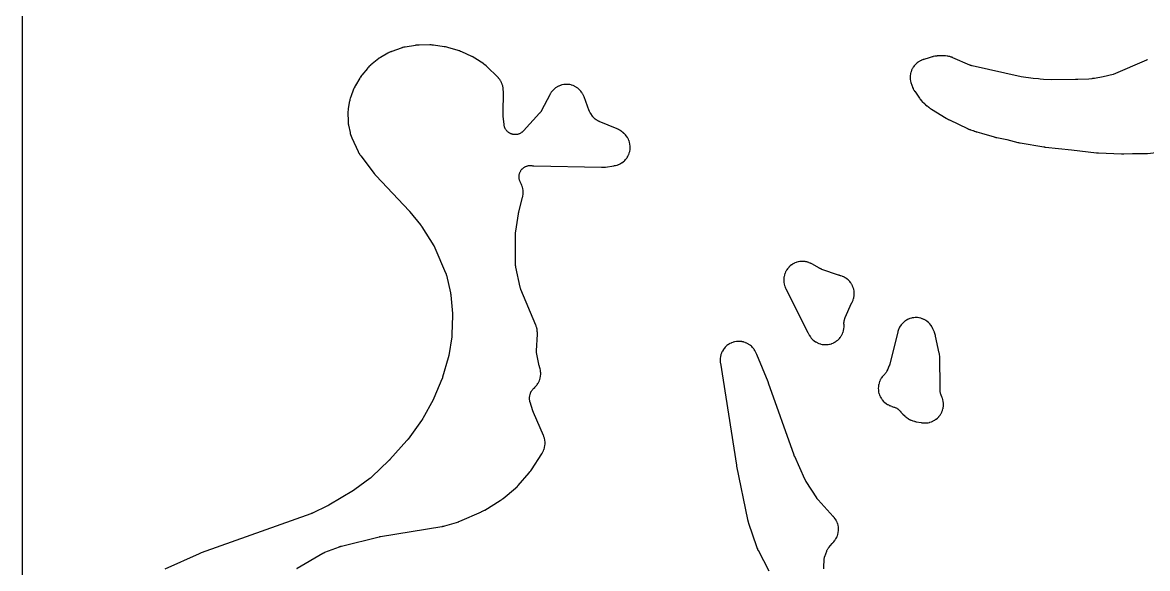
# Model space of a CAD drawing. Header units: millimetres. Extents: x 0 to 300, y 0 to 300.
# Drawn here: x -0.1 to 150.8, y 78.8 to 152 of the extents above; entities that cross this region are included whole.
import ezdxf

# ---------------------------------------------------------------- set-up
doc = ezdxf.new("R2010")
doc.units = ezdxf.units.MM
doc.layers.add('CUT', color=7, linetype='CONTINUOUS')

msp = doc.modelspace()

# ---------------------------------------------------------------- linework, layer by layer
at = {"layer": 'CUT'}
for points in [[(298.5625, -0.0625), (1.4375, -0.0625), (0.5522, -0.0625), (0.4788, -0.0589), (0.4206, -0.0503), (0.3635, -0.036), (0.3082, -0.0162), (0.255, 0.009), (0.2046, 0.0392), (0.1573, 0.0743), (0.1137, 0.1137), (0.0743, 0.1573), (0.0392, 0.2046), (0.009, 0.255), (-0.0162, 0.3082), (-0.036, 0.3635), (-0.0503, 0.4206), (-0.0589, 0.4788), (-0.0625, 0.5522), (-0.0625, 1.4375), (-0.0625, 298.5625)], [(36.7246, 78.8397), (36.7598, 78.8619), (36.7739, 78.8704), (36.7828, 78.8757), (40.2191, 80.8844), (40.2271, 80.889), (40.2397, 80.8962), (40.26, 80.9074), (40.2903, 80.9238), (40.3163, 80.9372), (40.3381, 80.948), (40.3491, 80.9534), (40.354, 80.9557), (40.3791, 80.9673), (40.4361, 80.9925), (40.4701, 81.0067), (40.4837, 81.012), (40.4923, 81.0154), (42.4683, 81.7704), (42.4812, 81.7753), (42.5115, 81.7863), (42.5245, 81.7909), (42.5404, 81.7964), (42.5534, 81.8009), (42.584, 81.8109), (42.5971, 81.8152), (42.6183, 81.8218), (42.6315, 81.8258), (42.6624, 81.835), (42.6756, 81.8388), (42.6918, 81.8434), (42.7051, 81.847), (42.7363, 81.8552), (42.7496, 81.8586), (47.7739, 83.1007), (47.7827, 83.1029), (47.8034, 83.1078), (47.8123, 83.1098), (47.8232, 83.1123), (47.8321, 83.1143), (47.8529, 83.1187), (47.8618, 83.1206), (47.8762, 83.1236), (47.8852, 83.1253), (47.9061, 83.1294), (47.915, 83.1311), (47.926, 83.1331), (47.935, 83.1347), (47.9559, 83.1383), (47.9649, 83.1398), (56.166, 84.4744), (56.1834, 84.4775), (56.2958, 84.4992), (56.3131, 84.5028), (56.4534, 84.5342), (56.4705, 84.5383), (56.5815, 84.5666), (56.5985, 84.5712), (58.1368, 85.0116), (58.1564, 85.0175), (58.2828, 85.0584), (58.3021, 85.065), (58.4589, 85.1217), (58.478, 85.129), (58.6013, 85.1784), (58.6202, 85.1864), (61.5054, 86.4581), (61.5234, 86.4664), (61.6393, 86.5221), (61.657, 86.531), (61.8, 86.6056), (61.8174, 86.6151), (61.9294, 86.6783), (61.9465, 86.6883), (64.0309, 87.958), (64.0398, 87.9635), (64.1016, 88.0026), (64.1107, 88.0086), (64.1507, 88.0349), (64.1698, 88.048), (64.2868, 88.1318), (64.3046, 88.1451), (64.3351, 88.1686), (64.3433, 88.1751), (64.3997, 88.2203), (64.4088, 88.2277), (66.0802, 89.6219), (66.0896, 89.6299), (66.1499, 89.6823), (66.1591, 89.6904), (66.1947, 89.7227), (66.2125, 89.7396), (66.3264, 89.8516), (66.3435, 89.8692), (66.3764, 89.9042), (66.3847, 89.9133), (66.4381, 89.9727), (66.4462, 89.9819), (67.8973, 91.6646), (67.9105, 91.6803), (67.9942, 91.7844), (68.0068, 91.8007), (68.1073, 91.9348), (68.1193, 91.9514), (68.1957, 92.061), (68.2072, 92.0781), (69.6021, 94.2324), (69.6099, 94.2449), (69.6599, 94.3265), (69.6675, 94.3391), (69.6963, 94.3889), (69.7105, 94.4147), (69.797, 94.5824), (69.8214, 94.636), (69.8902, 94.809), (69.9092, 94.8648), (69.9607, 95.0437), (69.9741, 95.101), (70.0078, 95.2841), (70.0156, 95.3425), (70.0312, 95.528), (70.0332, 95.5868), (70.0305, 95.773), (70.0268, 95.8317), (70.0058, 96.0167), (69.9963, 96.0748), (69.9574, 96.2569), (69.9422, 96.3138), (69.8848, 96.4936), (69.8752, 96.5214), (69.855, 96.5753), (69.8497, 96.589), (69.814, 96.6778), (69.8083, 96.6914), (68.4784, 99.7744), (68.4741, 99.7846), (68.4641, 99.8085), (68.4599, 99.8188), (68.4548, 99.8314), (68.4507, 99.8417), (68.4414, 99.8659), (68.4374, 99.8763), (68.4311, 99.8931), (68.4273, 99.9036), (68.4185, 99.928), (68.4148, 99.9384), (68.4104, 99.9513), (68.4068, 99.9618), (68.3986, 99.9864), (68.3952, 99.997), (68.0251, 101.1585), (68.0118, 101.2045), (67.9897, 101.2892), (67.9705, 101.3829), (67.961, 101.4459), (67.9519, 101.541), (67.9492, 101.6046), (67.9502, 101.7003), (67.9542, 101.7638), (67.9654, 101.8588), (67.9802, 101.9451), (67.9895, 101.992), (68.0318, 102.1782), (68.0424, 102.2201), (68.0636, 102.2965), (68.0908, 102.3786), (68.1115, 102.4324), (68.1464, 102.5115), (68.1722, 102.5631), (68.2145, 102.6385), (68.2451, 102.6873), (68.2946, 102.7583), (68.3297, 102.804), (68.3857, 102.8699), (68.4399, 102.9278), (68.4702, 102.9587), (68.6476, 103.1309), (68.6585, 103.1417), (68.7282, 103.2129), (68.7388, 103.224), (68.7795, 103.2678), (68.7998, 103.2908), (68.9261, 103.4413), (68.9631, 103.4902), (69.0718, 103.6506), (69.1036, 103.703), (69.1954, 103.8737), (69.2217, 103.9291), (69.2956, 104.1082), (69.3161, 104.1659), (69.3713, 104.3517), (69.3858, 104.4112), (69.4218, 104.6016), (69.4301, 104.6624), (69.4466, 104.8554), (69.4486, 104.9167), (69.4453, 105.1104), (69.4411, 105.1716), (69.4179, 105.364), (69.4075, 105.4244), (69.3643, 105.616), (69.3568, 105.6458), (69.3398, 105.7066), (69.337, 105.7163), (69.3166, 105.7848), (69.3138, 105.7939), (69.3075, 105.8138), (69.3052, 105.8212), (69.2979, 105.845), (69.2949, 105.8551), (69.2943, 105.8572), (69.2853, 105.8902), (69.2657, 105.9677), (69.2579, 106.0011), (68.9231, 107.5782), (68.9211, 107.5878), (68.9181, 107.6029), (68.9113, 107.641), (68.9036, 107.6898), (68.8957, 107.7569), (68.8904, 107.8234), (68.8875, 107.891), (68.8872, 107.9406), (68.8878, 107.9792), (68.8884, 107.9945), (68.8888, 108.0042), (68.9991, 110.2746), (68.9996, 110.2879), (69.0019, 110.3746), (69.0021, 110.3879), (69.0023, 110.4401), (69.0018, 110.4668), (68.9949, 110.6377), (68.9903, 110.6909), (68.9686, 110.8582), (68.9593, 110.9108), (68.9228, 111.0755), (68.9089, 111.127), (68.8571, 111.2901), (68.8485, 111.3154), (68.8305, 111.3643), (68.8258, 111.3768), (68.7941, 111.4575), (68.7891, 111.4699), (66.793, 116.2399), (66.789, 116.2495), (66.7828, 116.2648), (66.7681, 116.3037), (66.7447, 116.37), (66.7349, 116.3996), (66.7342, 116.4017), (66.7254, 116.4317), (66.7067, 116.4994), (66.6966, 116.5398), (66.6929, 116.5559), (66.6907, 116.5661), (66.1201, 119.2273), (66.1177, 119.2389), (66.114, 119.2573), (66.1059, 119.3041), (66.0943, 119.3834), (66.0898, 119.4187), (66.0896, 119.4212), (66.0865, 119.4567), (66.0812, 119.5366), (66.0793, 119.5841), (66.0791, 119.6028), (66.079, 119.6147), (66.0786, 123.768), (66.0786, 123.7751), (66.0787, 123.7916), (66.0788, 123.7986), (66.0788, 123.8008), (66.0797, 123.8285), (66.0827, 123.893), (66.0841, 123.9153), (66.0873, 123.9492), (66.0966, 124.0291), (66.1013, 124.0635), (66.4656, 126.4075), (66.4673, 126.418), (66.4714, 126.4423), (66.4732, 126.4527), (66.4754, 126.4651), (66.4773, 126.4754), (66.4819, 126.4994), (66.4839, 126.5096), (66.4873, 126.5262), (66.4895, 126.5365), (66.4946, 126.5604), (66.4969, 126.5706), (66.4998, 126.5831), (66.5021, 126.5933), (66.5079, 126.6171), (66.5104, 126.6273), (67.0099, 128.604), (67.0134, 128.6184), (67.0347, 128.7126), (67.0378, 128.7271), (67.0492, 128.784), (67.0543, 128.8132), (67.0825, 129.0015), (67.0884, 129.0606), (67.0977, 129.2481), (67.0977, 129.3075), (67.0884, 129.4951), (67.0825, 129.5542), (67.0547, 129.7399), (67.043, 129.7981), (66.997, 129.9801), (66.9796, 130.0369), (66.9149, 130.216), (66.9041, 130.2437), (66.8817, 130.2972), (66.8758, 130.3108), (66.8364, 130.3989), (66.8302, 130.4124), (66.694, 130.6974), (66.6761, 130.7373), (66.6452, 130.811), (66.6153, 130.8931), (66.5982, 130.9486), (66.5764, 131.0332), (66.5647, 131.0902), (66.5513, 131.1764), (66.5451, 131.2342), (66.5401, 131.3214), (66.5396, 131.3795), (66.5431, 131.4668), (66.5482, 131.5247), (66.5601, 131.6112), (66.5708, 131.6683), (66.591, 131.7533), (66.6072, 131.8091), (66.6356, 131.8917), (66.6571, 131.9457), (66.6934, 132.0251), (66.72, 132.0768), (66.7638, 132.1523), (66.7954, 132.2012), (66.8462, 132.2721), (66.8824, 132.3177), (66.9399, 132.3834), (66.9803, 132.4252), (67.0439, 132.485), (67.0881, 132.5227), (67.1572, 132.5761), (67.2049, 132.6093), (67.2789, 132.6557), (67.3296, 132.6842), (67.4077, 132.7232), (67.4609, 132.7466), (67.5424, 132.7779), (67.5976, 132.7961), (67.6818, 132.8193), (67.7385, 132.832), (67.8246, 132.847), (67.8823, 132.8541), (67.9693, 132.8607), (68.0274, 132.8622), (68.1147, 132.8603), (68.1945, 132.8546), (68.238, 132.8505), (68.3279, 132.8397), (68.3571, 132.837), (68.4141, 132.833), (68.4288, 132.8321), (68.5238, 132.8277), (68.5385, 132.8272), (68.5423, 132.8272), (77.6026, 132.6324), (77.6152, 132.6322), (77.6975, 132.6322), (77.7101, 132.6323), (77.7596, 132.6333), (77.7849, 132.6344), (77.949, 132.6447), (77.9742, 132.6469), (78.0234, 132.652), (78.036, 132.6535), (78.1176, 132.6638), (78.1301, 132.6656), (79.2596, 132.8331), (79.2739, 132.8354), (79.3664, 132.8514), (79.3807, 132.8541), (79.436, 132.865), (79.4643, 132.8713), (79.6441, 132.916), (79.6994, 132.9326), (79.8717, 132.9936), (79.9252, 133.0155), (80.0908, 133.0927), (80.142, 133.1196), (80.2994, 133.2124), (80.3477, 133.2442), (80.4955, 133.3517), (80.5405, 133.3879), (80.6772, 133.5092), (80.7186, 133.5496), (80.843, 133.6834), (80.8803, 133.7276), (80.9912, 133.8728), (81.0241, 133.9204), (81.1206, 134.0756), (81.1487, 134.1261), (81.2298, 134.2898), (81.2529, 134.3428), (81.3179, 134.5136), (81.3358, 134.5686), (81.384, 134.7448), (81.3966, 134.8013), (81.4276, 134.9813), (81.4347, 135.0387), (81.4483, 135.221), (81.4498, 135.2787), (81.4457, 135.4614), (81.4417, 135.5191), (81.4201, 135.7006), (81.4105, 135.7576), (81.3715, 135.9361), (81.3565, 135.9919), (81.3006, 136.1659), (81.2802, 136.22), (81.2078, 136.3878), (81.1824, 136.4397), (81.0941, 136.5997), (81.0638, 136.6489), (80.9606, 136.7997), (80.9257, 136.8458), (80.8084, 136.986), (80.7692, 137.0285), (80.6372, 137.1585), (80.6161, 137.1782), (80.574, 137.2159), (80.5632, 137.2254), (80.4916, 137.2863), (80.4805, 137.2955), (80.4259, 137.3398), (80.4147, 137.3487), (80.3413, 137.4053), (80.3299, 137.4139), (80.285, 137.4469), (80.2617, 137.4633), (80.1093, 137.5644), (80.0604, 137.5937), (79.8991, 137.6799), (79.8737, 137.6928), (79.8234, 137.7167), (79.8104, 137.7227), (79.7257, 137.7605), (79.7126, 137.7661), (77.2809, 138.7829), (77.2687, 138.7881), (77.2485, 138.7969), (77.2005, 138.8196), (77.1203, 138.8603), (77.0852, 138.8791), (77.0816, 138.8811), (77.0474, 138.9015), (76.9711, 138.9491), (76.9269, 138.9786), (76.9089, 138.9914), (76.8981, 138.9991), (76.7912, 139.0774), (76.7813, 139.0848), (76.7648, 139.0972), (76.726, 139.1282), (76.6764, 139.1701), (76.6128, 139.2293), (76.552, 139.2916), (76.4944, 139.3567), (76.4537, 139.4073), (76.4237, 139.4469), (76.4117, 139.4636), (76.4045, 139.4738), (76.1635, 139.8204), (76.1582, 139.8282), (76.1494, 139.8411), (76.1289, 139.8727), (76.1029, 139.9146), (76.0703, 139.9717), (76.0397, 140.0303), (76.0113, 140.0897), (75.9917, 140.1349), (75.9775, 140.1697), (75.9719, 140.1843), (75.9685, 140.1931), (75.2724, 142.0613), (75.2669, 142.0754), (75.2305, 142.166), (75.2248, 142.1799), (75.2015, 142.2338), (75.1889, 142.2611), (75.1039, 142.434), (75.0748, 142.4866), (74.9743, 142.6478), (74.94, 142.6972), (74.8239, 142.8476), (74.7848, 142.8933), (74.6542, 143.0313), (74.6108, 143.0729), (74.4671, 143.1972), (74.4197, 143.2342), (74.2642, 143.3435), (74.2134, 143.3755), (74.0478, 143.4687), (73.994, 143.4955), (73.8199, 143.5717), (73.7637, 143.593), (73.5828, 143.6513), (73.5248, 143.6669), (73.339, 143.7068), (73.2797, 143.7165), (73.0908, 143.7377), (73.0308, 143.7414), (72.8408, 143.7435), (72.7808, 143.7412), (72.5915, 143.7243), (72.532, 143.716), (72.3453, 143.6803), (72.2869, 143.6661), (72.1048, 143.6119), (72.0481, 143.5918), (71.8723, 143.5197), (71.8179, 143.4941), (71.6503, 143.4047), (71.5987, 143.3738), (71.4408, 143.2681), (71.3926, 143.2322), (71.2461, 143.1112), (71.2017, 143.0707), (71.068, 142.9357), (71.0279, 142.8909), (70.9084, 142.7431), (70.873, 142.6946), (70.7674, 142.5334), (70.7516, 142.5079), (70.7219, 142.4572), (70.7145, 142.4442), (70.6672, 142.3586), (70.6601, 142.3454), (69.5579, 140.2268), (69.5533, 140.2181), (69.5456, 140.2036), (69.5262, 140.1692), (69.4999, 140.1248), (69.4625, 140.0668), (69.4227, 140.01), (69.381, 139.9551), (69.3482, 139.9151), (69.3224, 139.8852), (69.3115, 139.873), (69.3049, 139.8657), (67.1402, 137.508), (67.109, 137.4757), (67.0503, 137.4179), (66.9833, 137.3581), (66.9367, 137.3206), (66.864, 137.2678), (66.8139, 137.2351), (66.7363, 137.1898), (66.6832, 137.1622), (66.6015, 137.1249), (66.5459, 137.1028), (66.4608, 137.0738), (66.4033, 137.0574), (66.3158, 137.037), (66.2569, 137.0264), (66.1678, 137.0148), (66.1082, 137.0101), (66.0183, 137.0075), (65.9585, 137.0088), (65.8689, 137.0152), (65.8095, 137.0224), (65.721, 137.0377), (65.6626, 137.0508), (65.576, 137.0748), (65.5193, 137.0937), (65.4355, 137.1263), (65.3809, 137.1507), (65.3008, 137.1914), (65.2489, 137.2212), (65.1733, 137.2697), (65.1246, 137.3045), (65.0542, 137.3603), (65.0093, 137.3998), (64.9448, 137.4624), (64.904, 137.5061), (64.8461, 137.5748), (64.8098, 137.6224), (64.759, 137.6966), (64.7277, 137.7476), (64.6846, 137.8264), (64.6585, 137.8802), (64.6235, 137.963), (64.6029, 138.0191), (64.5763, 138.105), (64.5614, 138.1629), (64.5435, 138.251), (64.5311, 138.3323), (64.5255, 138.3769), (64.4155, 139.461), (64.4143, 139.4735), (64.4118, 139.5027), (64.4108, 139.5153), (64.4096, 139.5306), (64.4088, 139.5431), (64.4071, 139.5725), (64.4064, 139.585), (64.4055, 139.6053), (64.405, 139.6179), (64.4041, 139.6472), (64.4038, 139.6598), (64.4035, 139.6751), (64.4034, 139.6877), (64.4033, 139.7171), (64.4033, 139.7297), (64.4367, 142.8283), (64.4366, 142.8434), (64.4352, 142.9412), (64.4348, 142.9563), (64.4325, 143.015), (64.4306, 143.0451), (64.4133, 143.2373), (64.4049, 143.2969), (64.3689, 143.4838), (64.3546, 143.5423), (64.3001, 143.7246), (64.28, 143.7814), (64.2075, 143.9574), (64.1818, 144.0118), (64.092, 144.1796), (64.061, 144.2312), (63.9549, 144.3892), (63.9188, 144.4374), (63.7957, 144.586), (63.7759, 144.6087), (63.7362, 144.6521), (63.7259, 144.663), (63.6579, 144.7335), (63.6473, 144.7442), (62.2761, 146.0965), (62.2655, 146.1066), (62.1963, 146.1717), (62.1855, 146.1816), (62.1429, 146.2196), (62.1207, 146.2386), (61.9731, 146.3582), (61.9499, 146.376), (61.9038, 146.4098), (61.8919, 146.4183), (61.8139, 146.4725), (61.8018, 146.4807), (60.6245, 147.258), (60.6152, 147.264), (60.5497, 147.3055), (60.5399, 147.3116), (60.4964, 147.338), (60.4753, 147.3502), (60.3416, 147.4241), (60.3208, 147.4351), (60.2843, 147.4534), (60.2743, 147.4583), (60.2052, 147.4915), (60.1939, 147.4967), (58.8752, 148.0958), (58.8554, 148.1044), (58.7257, 148.1577), (58.7056, 148.1656), (58.5405, 148.2266), (58.5201, 148.2338), (58.3869, 148.2777), (58.3663, 148.2841), (57.0064, 148.6786), (56.9866, 148.684), (56.8575, 148.7167), (56.8375, 148.7214), (56.6743, 148.7569), (56.6542, 148.7609), (56.5232, 148.7847), (56.5029, 148.788), (55.0643, 148.9992), (55.0533, 149.0007), (54.9761, 149.0106), (54.9646, 149.0119), (54.9139, 149.0174), (54.8894, 149.0196), (54.7366, 149.0298), (54.7129, 149.0309), (54.6719, 149.032), (54.6608, 149.0322), (54.5839, 149.0329), (54.5714, 149.0329), (53.1345, 149.0158), (53.1237, 149.0156), (53.0491, 149.0134), (53.038, 149.013), (52.989, 149.0106), (52.9655, 149.009), (52.8189, 148.9961), (52.7964, 148.9937), (52.7573, 148.9888), (52.7467, 148.9873), (52.6736, 148.9768), (52.6617, 148.975), (51.2696, 148.7456), (51.2566, 148.7433), (51.1727, 148.7275), (51.1598, 148.725), (51.1095, 148.7144), (51.0839, 148.7085), (50.9185, 148.666), (50.8932, 148.6589), (50.844, 148.644), (50.8315, 148.6401), (50.7503, 148.6134), (50.7378, 148.6092), (49.465, 148.1609), (49.4521, 148.1562), (49.3685, 148.1246), (49.3557, 148.1195), (49.3059, 148.0994), (49.2806, 148.0885), (49.1183, 148.014), (49.0936, 148.002), (49.0458, 147.9773), (49.0337, 147.9709), (48.9552, 147.9281), (48.9432, 147.9214), (47.9422, 147.3456), (47.9311, 147.3391), (47.8594, 147.2957), (47.8484, 147.289), (47.8059, 147.262), (47.7844, 147.2477), (47.6469, 147.152), (47.626, 147.1368), (47.5859, 147.1063), (47.5758, 147.0984), (47.5102, 147.0462), (47.5002, 147.038), (46.6077, 146.2956), (46.5972, 146.2867), (46.5299, 146.228), (46.5196, 146.2188), (46.48, 146.1826), (46.4601, 146.1636), (46.3338, 146.0373), (46.3148, 146.0174), (46.2786, 145.9777), (46.2695, 145.9675), (46.2108, 145.9001), (46.2019, 145.8896), (45.4568, 144.9934), (45.4491, 144.984), (45.4, 144.9224), (45.3925, 144.9128), (45.3637, 144.8752), (45.3494, 144.8556), (45.2588, 144.7268), (45.2452, 144.7066), (45.2196, 144.6668), (45.2131, 144.6565), (45.1718, 144.5895), (45.1655, 144.5791), (44.5868, 143.5957), (44.5804, 143.5845), (44.5393, 143.5112), (44.5332, 143.4999), (44.5094, 143.4553), (44.4978, 143.4322), (44.4254, 143.2807), (44.4148, 143.2572), (44.395, 143.2107), (44.3901, 143.1988), (44.3588, 143.1209), (44.3541, 143.1088), (43.9726, 142.0941), (43.968, 142.0812), (43.9385, 141.997), (43.9341, 141.984), (43.9175, 141.933), (43.9096, 141.9067), (43.8624, 141.7347), (43.8557, 141.708), (43.8439, 141.6557), (43.841, 141.6423), (43.8233, 141.5548), (43.8208, 141.5413), (43.6341, 140.4953), (43.6318, 140.481), (43.6174, 140.3878), (43.6154, 140.3734), (43.6082, 140.3172), (43.6052, 140.2883), (43.5901, 140.1004), (43.5885, 140.0715), (43.5867, 140.0148), (43.5865, 140.0003), (43.5858, 139.906), (43.5858, 139.8915), (43.6037, 138.8375), (43.6041, 138.8235), (43.6077, 138.7326), (43.6084, 138.7186), (43.6119, 138.664), (43.6144, 138.6361), (43.6344, 138.4553), (43.6381, 138.4275), (43.6467, 138.3735), (43.649, 138.3597), (43.6653, 138.2702), (43.668, 138.2564), (43.8705, 137.2759), (43.8743, 137.2588), (43.9005, 137.1483), (43.9047, 137.1314), (43.9224, 137.0655), (43.9324, 137.0321), (44.0038, 136.8166), (44.0158, 136.7838), (44.041, 136.7205), (44.0477, 136.7043), (44.0927, 136.6), (44.0999, 136.5841), (44.9656, 134.7291), (44.9725, 134.7148), (45.0187, 134.6224), (45.026, 134.6082), (45.0552, 134.5535), (45.0709, 134.5258), (45.1775, 134.349), (45.1946, 134.3222), (45.2295, 134.2708), (45.2386, 134.2578), (45.2988, 134.1738), (45.3082, 134.161), (47.1085, 131.7863), (47.1183, 131.7737), (47.1831, 131.6928), (47.1933, 131.6804), (47.2773, 131.5811), (47.2878, 131.569), (47.3568, 131.4916), (47.3676, 131.4799), (51.7855, 126.7851), (51.7898, 126.7805), (51.7999, 126.7696), (51.8042, 126.765), (51.8142, 126.754), (51.8195, 126.7481), (51.8318, 126.7345), (51.837, 126.7286), (51.8454, 126.7191), (51.8505, 126.7133), (51.8624, 126.6996), (51.8674, 126.6938), (51.8702, 126.6905), (51.8762, 126.6834), (51.89, 126.6669), (51.8959, 126.6597), (53.336, 124.8994), (53.3451, 124.8881), (53.366, 124.8618), (53.3748, 124.8504), (53.3854, 124.8366), (53.394, 124.8252), (53.4139, 124.7984), (53.4223, 124.7868), (53.4358, 124.768), (53.444, 124.7563), (53.4631, 124.7288), (53.4712, 124.7169), (53.4809, 124.7024), (53.4888, 124.6904), (53.5069, 124.6623), (53.5146, 124.6502), (55.1071, 122.0993), (55.1108, 122.0934), (55.1192, 122.0797), (55.1228, 122.0737), (55.1239, 122.0719), (55.1376, 122.0484), (55.1687, 121.9932), (55.1791, 121.9739), (55.1941, 121.9441), (55.2281, 121.8728), (55.2421, 121.8418), (56.6971, 118.4633), (56.7011, 118.4539), (56.7073, 118.4389), (56.7221, 118.401), (56.7457, 118.3365), (56.7556, 118.3077), (56.7563, 118.3056), (56.7653, 118.2764), (56.7845, 118.2104), (56.7949, 118.171), (56.7987, 118.1554), (56.801, 118.1455), (57.3403, 115.7952), (57.3435, 115.7807), (57.3506, 115.747), (57.3536, 115.7326), (57.357, 115.7149), (57.3597, 115.7004), (57.3658, 115.6665), (57.3682, 115.6519), (57.372, 115.6284), (57.3743, 115.6138), (57.3792, 115.5797), (57.3812, 115.5651), (57.3835, 115.5473), (57.3852, 115.5326), (57.389, 115.4984), (57.3905, 115.4837), (57.6211, 113.0457), (57.6223, 113.0316), (57.6249, 112.9985), (57.6259, 112.9843), (57.627, 112.967), (57.6278, 112.9528), (57.6294, 112.9196), (57.6299, 112.9054), (57.6306, 112.8825), (57.6309, 112.8683), (57.6315, 112.8351), (57.6316, 112.8209), (57.6316, 112.8036), (57.6314, 112.7893), (57.6309, 112.7562), (57.6305, 112.7419), (57.5494, 110.2153), (57.5488, 110.2007), (57.5471, 110.1667), (57.5463, 110.1521), (57.5451, 110.1344), (57.5441, 110.1198), (57.5413, 110.0859), (57.54, 110.0713), (57.5378, 110.0479), (57.5362, 110.0334), (57.5324, 109.9996), (57.5306, 109.9851), (57.5283, 109.9675), (57.5263, 109.953), (57.5214, 109.9193), (57.5192, 109.9049), (57.1083, 107.3881), (57.106, 107.3749), (57.1005, 107.3441), (57.098, 107.3309), (57.0949, 107.3149), (57.0923, 107.3017), (57.0859, 107.2711), (57.083, 107.258), (57.0783, 107.2369), (57.0752, 107.2239), (57.0679, 107.1935), (57.0647, 107.1805), (57.0606, 107.1646), (57.0572, 107.1517), (57.0489, 107.1215), (57.0453, 107.1086), (56.2949, 104.5088), (56.2911, 104.4959), (56.2819, 104.4659), (56.2779, 104.453), (56.2729, 104.4374), (56.2687, 104.4246), (56.2586, 104.3949), (56.2542, 104.3822), (56.247, 104.3618), (56.2424, 104.3491), (56.2314, 104.3197), (56.2267, 104.3071), (56.2207, 104.2919), (56.2158, 104.2794), (56.204, 104.2503), (56.1988, 104.2379), (55.1066, 101.6587), (55.1022, 101.6483), (55.0916, 101.6242), (55.087, 101.6139), (55.0813, 101.6014), (55.0766, 101.5911), (55.0654, 101.5673), (55.0606, 101.5571), (55.0526, 101.5407), (55.0477, 101.5306), (55.0359, 101.5071), (55.0308, 101.497), (55.0245, 101.4848), (55.0193, 101.4748), (55.0069, 101.4516), (55.0016, 101.4416), (53.6386, 98.9516), (53.6316, 98.939), (53.615, 98.9098), (53.6078, 98.8973), (53.5988, 98.8822), (53.5914, 98.8698), (53.5739, 98.8412), (53.5663, 98.8289), (53.5539, 98.8093), (53.5461, 98.7972), (53.5276, 98.7691), (53.5196, 98.7572), (53.5097, 98.7426), (53.5015, 98.7308), (53.4822, 98.7033), (53.4738, 98.6916), (51.6655, 96.2054), (51.6588, 96.1963), (51.643, 96.1751), (51.6361, 96.1661), (51.6277, 96.1551), (51.6208, 96.1462), (51.6045, 96.1255), (51.5974, 96.1166), (51.5859, 96.1024), (51.5788, 96.0936), (51.5619, 96.0733), (51.5547, 96.0646), (51.5457, 96.0541), (51.5384, 96.0455), (51.521, 96.0256), (51.5135, 96.0172), (49.2255, 93.4576), (49.2206, 93.4522), (49.2092, 93.4396), (49.2043, 93.4342), (49.1927, 93.4216), (49.1865, 93.415), (49.172, 93.3997), (49.1658, 93.3931), (49.1557, 93.3827), (49.1496, 93.3763), (49.135, 93.3614), (49.1287, 93.3551), (49.1253, 93.3516), (49.1177, 93.3442), (49.1, 93.3269), (49.0924, 93.3195), (46.7839, 91.1179), (46.773, 91.1077), (46.7474, 91.0841), (46.7364, 91.074), (46.723, 91.0621), (46.7118, 91.0523), (46.6856, 91.0297), (46.6743, 91.0201), (46.6559, 91.0047), (46.6444, 90.9953), (46.6174, 90.9735), (46.6058, 90.9643), (46.5915, 90.9532), (46.5797, 90.9441), (46.552, 90.9232), (46.5401, 90.9144), (44.5027, 89.4305), (44.4946, 89.4246), (44.4756, 89.4111), (44.4674, 89.4053), (44.4574, 89.3983), (44.4491, 89.3927), (44.4298, 89.3796), (44.4215, 89.374), (44.408, 89.3651), (44.3996, 89.3596), (44.38, 89.3469), (44.3716, 89.3415), (44.3613, 89.335), (44.3528, 89.3297), (44.3329, 89.3175), (44.3243, 89.3123), (41.0323, 87.3364), (41.0233, 87.3311), (41.0023, 87.3188), (40.9932, 87.3136), (40.9821, 87.3073), (40.973, 87.3021), (40.9516, 87.2903), (40.9425, 87.2853), (40.9276, 87.2773), (40.9184, 87.2724), (40.8967, 87.2611), (40.8875, 87.2563), (40.8761, 87.2505), (40.8667, 87.2458), (40.8449, 87.235), (40.8355, 87.2304), (38.8439, 86.2742), (38.8332, 86.2692), (38.8081, 86.2575), (38.7974, 86.2526), (38.7842, 86.2467), (38.7734, 86.242), (38.748, 86.231), (38.7371, 86.2264), (38.7195, 86.219), (38.7085, 86.2145), (38.6829, 86.2042), (38.6719, 86.1999), (38.6584, 86.1947), (38.6474, 86.1905), (38.6215, 86.1809), (38.6104, 86.1769), (23.9046, 80.935), (23.8932, 80.9308), (23.8192, 80.9028), (23.8079, 80.8983), (23.7157, 80.8612), (23.7045, 80.8565), (23.6317, 80.8255), (23.6206, 80.8206), (19.0267, 78.7495)], [(150.844, 147.0601), (150.8186, 147.047), (150.7611, 147.0184), (150.7267, 147.0022), (150.7129, 146.9961), (150.7042, 146.9922), (146.2246, 145.0545), (144.8785, 144.7318), (143.7178, 144.5381), (143.5741, 144.5234), (143.4832, 144.5142), (143.3861, 144.5043), (142.9589, 144.4607), (141.4988, 144.3898), (141.4205, 144.3893), (141.2887, 144.3885), (141.2071, 144.3881), (137.966, 144.3686), (136.9091, 144.404), (136.4507, 144.445), (136.4372, 144.4462), (136.2308, 144.4646), (135.5237, 144.5278), (133.8745, 144.7444), (127.3419, 146.2145), (127.3316, 146.2169), (127.3153, 146.2207), (127.2743, 146.2315), (127.2056, 146.2513), (127.1752, 146.2606), (127.173, 146.2613), (127.143, 146.2717), (127.0895, 146.2913), (127.0776, 146.2957), (127.039, 146.311), (127.0239, 146.3174), (127.0144, 146.3215), (124.7319, 147.3193), (124.7174, 147.3254), (124.6225, 147.364), (124.6078, 147.3697), (124.5502, 147.3914), (124.5204, 147.4017), (124.3279, 147.4627), (124.2669, 147.4786), (124.232, 147.4858), (124.2287, 147.4866), (124.1842, 147.4955), (124.0717, 147.5186), (124.0632, 147.5198), (124.0322, 147.5261), (123.9695, 147.5353), (123.7671, 147.554), (123.7355, 147.5561), (123.6736, 147.5586), (123.6577, 147.559), (123.5547, 147.5604), (123.5388, 147.5604), (122.7644, 147.5502), (122.7505, 147.5498), (122.6599, 147.5465), (122.646, 147.5459), (122.5916, 147.5426), (122.5639, 147.5403), (122.3861, 147.5214), (122.331, 147.5129), (122.1558, 147.4775), (122.1286, 147.4714), (122.0758, 147.4581), (122.0623, 147.4546), (121.975, 147.4305), (121.9616, 147.4267), (121.9544, 147.4245), (121.5556, 147.3046), (120.8512, 147.0928), (120.8392, 147.0891), (120.7615, 147.064), (120.7496, 147.06), (120.7032, 147.0439), (120.6797, 147.0351), (120.5299, 146.9761), (120.484, 146.9557), (120.3407, 146.8848), (120.2948, 146.8595), (120.1445, 146.768), (120.1215, 146.7533), (120.1103, 146.7458), (120.0863, 146.7288), (119.9355, 146.6162), (119.8902, 146.5788), (119.753, 146.4537), (119.7115, 146.4121), (119.5872, 146.2742), (119.55, 146.2287), (119.4398, 146.0793), (119.4073, 146.0304), (119.3121, 145.8709), (119.2845, 145.8191), (119.2055, 145.6511), (119.1831, 145.5968), (119.1208, 145.4219), (119.1038, 145.3657), (119.0589, 145.1855), (119.0475, 145.1279), (119.0205, 144.9442), (119.0148, 144.8857), (119.0058, 144.7003), (119.0059, 144.6415), (119.0151, 144.4561), (119.0208, 144.3976), (119.0481, 144.214), (119.0596, 144.1564), (119.1054, 143.9738), (119.1132, 143.9455), (119.1298, 143.8906), (119.1343, 143.8766), (119.1642, 143.7859), (119.169, 143.772), (119.2649, 143.5038), (119.2694, 143.4915), (119.2998, 143.412), (119.3046, 143.3998), (119.324, 143.3524), (119.3344, 143.3284), (119.4045, 143.1758), (119.4284, 143.1292), (119.5116, 142.9833), (119.525, 142.9609), (119.5523, 142.9175), (119.5594, 142.9065), (119.6063, 142.8355), (119.6136, 142.8246), (120.2626, 141.8869), (120.2704, 141.8759), (120.3219, 141.805), (120.3299, 141.7942), (120.3618, 141.7523), (120.3786, 141.7312), (120.4908, 141.5967), (120.5085, 141.5763), (120.5441, 141.5375), (120.5533, 141.5276), (120.6138, 141.4643), (120.6232, 141.4546), (120.9108, 141.1669), (120.9225, 141.1555), (120.9991, 141.0829), (121.0111, 141.0719), (121.0583, 141.0295), (121.083, 141.0085), (121.2475, 140.8762), (121.2734, 140.8565), (121.3249, 140.8195), (121.3382, 140.8102), (121.3774, 140.7836), (121.402, 140.7611), (121.4127, 140.7516), (121.4829, 140.6905), (121.4938, 140.6812), (121.5369, 140.6455), (121.5593, 140.6278), (121.708, 140.516), (121.7313, 140.4993), (121.7775, 140.4679), (121.7895, 140.46), (121.8677, 140.4095), (121.8798, 140.4019), (123.8585, 139.1908), (123.875, 139.181), (123.9832, 139.1195), (124, 139.1103), (124.0428, 139.0877), (124.121, 139.0443), (124.1377, 139.0355), (124.2468, 138.9794), (124.2638, 138.971), (126.6817, 137.8236), (126.6912, 137.8192), (126.7578, 137.789), (126.7677, 137.7846), (126.8117, 137.7656), (126.8331, 137.7569), (126.9673, 137.705), (126.9881, 137.6973), (127.0246, 137.6848), (127.0345, 137.6815), (127.1031, 137.6591), (127.1143, 137.6556), (127.4015, 137.5683), (127.4462, 137.5483), (127.4579, 137.5432), (127.5347, 137.5107), (127.5465, 137.5059), (127.593, 137.4873), (127.6171, 137.4784), (127.7743, 137.4234), (127.7987, 137.4155), (127.8466, 137.401), (127.8589, 137.3974), (127.9392, 137.3751), (127.9515, 137.3717), (128.5666, 137.2143), (130.2696, 136.6968), (130.2841, 136.6926), (130.3788, 136.6664), (130.3934, 136.6625), (130.5131, 136.6327), (130.5278, 136.6292), (130.6237, 136.6078), (130.6385, 136.6047), (131.9718, 136.3425), (133.4537, 135.9631), (133.4659, 135.9601), (133.5455, 135.9415), (133.5578, 135.9388), (133.6583, 135.9175), (133.6706, 135.915), (133.7509, 135.8997), (133.7633, 135.8975), (136.9361, 135.3635), (136.9442, 135.3622), (137.0004, 135.3535), (137.0091, 135.3522), (137.0794, 135.3424), (137.0879, 135.3413), (137.1436, 135.3343), (137.1527, 135.3333), (140.6506, 134.9511), (144.0116, 134.5832), (144.0209, 134.5822), (144.0856, 134.5762), (144.0956, 134.5753), (144.1763, 134.5691), (144.1861, 134.5684), (144.2499, 134.5646), (144.2604, 134.564), (147.3404, 134.4316), (147.3535, 134.4312), (147.4392, 134.4294), (147.4523, 134.4293), (147.5599, 134.4294), (147.573, 134.4295), (147.6586, 134.4315), (147.6718, 134.432), (148.8283, 134.4839), (150.3125, 134.4574), (150.3332, 134.4573), (150.4677, 134.4596), (150.4884, 134.4603), (150.657, 134.4689), (150.6777, 134.4703), (150.8118, 134.4818), (150.8324, 134.484), (152.02, 134.6274)], [(107.4305, 78.7827), (107.4234, 78.8596), (107.4209, 78.8938), (107.4207, 78.8962), (107.4196, 78.9305), (107.4183, 79.0077), (107.4188, 79.0535), (107.4194, 79.0715), (107.4199, 79.083), (107.4632, 79.9878), (107.4639, 79.9991), (107.4649, 80.0169), (107.4688, 80.062), (107.4752, 80.1197), (107.4874, 80.1978), (107.5028, 80.2744), (107.5218, 80.3512), (107.5382, 80.4069), (107.5521, 80.4499), (107.558, 80.4668), (107.5618, 80.4774), (107.8217, 81.1907), (107.8252, 81.2), (107.8273, 81.2058), (107.8487, 81.2576), (107.882, 81.3315), (107.9242, 81.4137), (107.955, 81.4669), (108.0054, 81.5444), (108.053, 81.6099), (108.0874, 81.6542), (108.0913, 81.659), (108.0977, 81.6666), (108.5421, 82.1924), (108.5487, 82.2002), (108.5642, 82.2181), (108.5688, 82.2234), (108.5834, 82.2395), (108.6168, 82.2757), (108.6347, 82.2949), (108.6452, 82.3059), (108.6847, 82.3468), (108.6945, 82.3572), (108.7326, 82.3985), (108.7515, 82.4202), (108.8696, 82.5615), (108.9043, 82.6073), (109.0069, 82.7573), (109.0371, 82.8062), (109.1249, 82.9653), (109.1502, 83.0168), (109.2224, 83.1836), (109.2427, 83.2374), (109.2986, 83.4102), (109.3136, 83.4657), (109.3527, 83.6431), (109.3624, 83.6998), (109.3844, 83.8802), (109.3886, 83.9375), (109.3932, 84.1191), (109.3919, 84.1766), (109.3791, 84.3578), (109.3723, 84.4149), (109.3422, 84.5941), (109.33, 84.6502), (109.2829, 84.8257), (109.2654, 84.8804), (109.2017, 85.0506), (109.179, 85.1034), (109.0994, 85.2667), (109.0717, 85.3171), (108.9768, 85.4721), (108.9445, 85.5196), (108.8337, 85.6667), (108.8158, 85.6893), (108.78, 85.7324), (108.7706, 85.7434), (108.7092, 85.8138), (108.6997, 85.8245), (106.6651, 88.0472), (106.6585, 88.0544), (106.6482, 88.066), (106.6227, 88.0957), (106.5808, 88.1468), (106.5626, 88.1698), (106.5613, 88.1714), (106.5438, 88.195), (106.5054, 88.2487), (106.4833, 88.281), (106.4748, 88.294), (106.4695, 88.3022), (105.0569, 90.5195), (105.0486, 90.5328), (105.0294, 90.5641), (105.0213, 90.5776), (105.0116, 90.5941), (105.0037, 90.6077), (104.9857, 90.6396), (104.978, 90.6534), (104.966, 90.6756), (104.9586, 90.6895), (104.9416, 90.722), (104.9345, 90.736), (104.926, 90.7532), (104.9191, 90.7673), (104.9033, 90.8004), (104.8966, 90.8147), (103.5153, 93.8467), (103.5112, 93.8557), (103.5019, 93.8767), (103.498, 93.8857), (103.4933, 93.8967), (103.4894, 93.9058), (103.4806, 93.927), (103.4769, 93.9361), (103.4709, 93.9508), (103.4673, 93.96), (103.4589, 93.9813), (103.4554, 93.9905), (103.4511, 94.0018), (103.4477, 94.011), (103.4398, 94.0325), (103.4365, 94.0418), (100.0184, 103.7031), (100.0159, 103.7101), (99.9979, 103.759), (99.9951, 103.7665), (99.9719, 103.8271), (99.969, 103.8345), (99.95, 103.8821), (99.9468, 103.8899), (98.4358, 107.5344), (98.431, 107.5455), (98.3994, 107.6176), (98.3945, 107.6287), (98.353, 107.7183), (98.3478, 107.7293), (98.3133, 107.8), (98.3079, 107.8108), (98.2705, 107.8837), (98.2637, 107.8966), (98.2184, 107.9799), (98.2112, 107.9927), (98.1828, 108.0421), (98.1676, 108.067), (98.0664, 108.2245), (98.0325, 108.272), (97.9181, 108.4169), (97.8797, 108.4609), (97.7518, 108.5939), (97.7093, 108.634), (97.5691, 108.754), (97.5229, 108.7897), (97.3716, 108.8955), (97.3222, 108.9266), (97.1614, 109.0172), (97.1092, 109.0433), (96.9403, 109.1179), (96.8858, 109.1388), (96.7105, 109.1966), (96.6542, 109.2121), (96.4741, 109.2526), (96.4165, 109.2626), (96.2334, 109.2853), (96.1751, 109.2897), (95.9906, 109.2945), (95.9322, 109.2932), (95.7481, 109.2801), (95.6901, 109.2731), (95.5082, 109.2421), (95.4511, 109.2295), (95.273, 109.181), (95.2175, 109.163), (95.045, 109.0974), (94.9915, 109.074), (94.8261, 108.992), (94.7751, 108.9635), (94.6185, 108.8658), (94.5706, 108.8325), (94.4242, 108.72), (94.3797, 108.6822), (94.245, 108.556), (94.2043, 108.5141), (94.0825, 108.3754), (94.0462, 108.3297), (93.9384, 108.1798), (93.9066, 108.1308), (93.8139, 107.9712), (93.7871, 107.9194), (93.7104, 107.7515), (93.6887, 107.6973), (93.6286, 107.5227), (93.6124, 107.4666), (93.5695, 107.2871), (93.5588, 107.2297), (93.5336, 107.0468), (93.5285, 106.9887), (93.5212, 106.8042), (93.5218, 106.7458), (93.5326, 106.559), (93.535, 106.5299), (93.5411, 106.4732), (93.5428, 106.4587), (93.5552, 106.3646), (93.5573, 106.3502), (95.6917, 92.7204), (95.6927, 92.7141), (95.7001, 92.6698), (95.7013, 92.663), (95.7112, 92.6079), (95.7124, 92.6013), (95.7207, 92.5579), (95.7221, 92.5508), (97.1764, 85.4135), (97.1806, 85.3942), (97.2105, 85.269), (97.2154, 85.2498), (97.258, 85.0941), (97.2635, 85.0751), (97.3016, 84.9521), (97.3077, 84.9333), (98.3942, 81.7924), (98.4014, 81.7725), (98.451, 81.6442), (98.459, 81.6246), (98.5267, 81.4658), (98.5354, 81.4465), (98.5939, 81.322), (98.6032, 81.303), (100.0316, 78.5198)]]:
    msp.add_lwpolyline(points, dxfattribs=at)
for points in [[(102.1023, 116.9993), (102.1152, 116.942), (102.1648, 116.7628), (102.1832, 116.707), (102.251, 116.5312), (102.2622, 116.5041), (102.2855, 116.4516), (102.2916, 116.4382), (102.3324, 116.3518), (102.3389, 116.3386), (105.2793, 110.4929), (105.3857, 110.2813), (105.3926, 110.2681), (105.4382, 110.1828), (105.4454, 110.1698), (105.474, 110.1192), (105.4893, 110.0937), (105.5915, 109.9327), (105.6258, 109.8841), (105.7418, 109.736), (105.7807, 109.691), (105.9108, 109.5552), (105.954, 109.5143), (106.0969, 109.392), (106.144, 109.3556), (106.2983, 109.248), (106.3487, 109.2165), (106.5129, 109.1247), (106.5662, 109.0983), (106.7387, 109.0233), (106.7944, 109.0023), (106.9734, 108.9447), (107.0309, 108.9293), (107.2148, 108.8898), (107.2735, 108.8801), (107.4604, 108.859), (107.5197, 108.8552), (107.7078, 108.8527), (107.7673, 108.8548), (107.9547, 108.8709), (108.0136, 108.8789), (108.1985, 108.9135), (108.2564, 108.9273), (108.4369, 108.9801), (108.4931, 108.9995), (108.6676, 109.0699), (108.7216, 109.0948), (108.8882, 109.1821), (108.9395, 109.2123), (109.0966, 109.3156), (109.1447, 109.3507), (109.2908, 109.4691), (109.3351, 109.5088), (109.4688, 109.6411), (109.509, 109.685), (109.6289, 109.8299), (109.6646, 109.8775), (109.7696, 110.0336), (109.8003, 110.0845), (109.8893, 110.2502), (109.9149, 110.3039), (109.9871, 110.4776), (110.0071, 110.5336), (110.0618, 110.7136), (110.0762, 110.7713), (110.1128, 110.9558), (110.1214, 111.0147), (110.1395, 111.2019), (110.1423, 111.2613), (110.1417, 111.452), (110.1409, 111.4818), (110.1404, 111.4909), (110.1389, 111.5124), (110.1343, 111.5639), (110.1317, 111.6029), (110.1285, 111.6742), (110.1284, 111.7522), (110.1305, 111.8041), (110.1372, 111.8818), (110.1463, 111.9527), (110.1521, 111.9913), (110.1654, 112.0677), (110.1671, 112.077), (110.1699, 112.0925), (110.1776, 112.1295), (110.1886, 112.1779), (110.2057, 112.2418), (110.2252, 112.3054), (110.2469, 112.3679), (110.2649, 112.4141), (110.2794, 112.449), (110.2857, 112.4634), (110.2895, 112.4721), (111.1599, 114.4007), (111.1665, 114.415), (111.1822, 114.4482), (111.189, 114.4623), (111.2118, 114.5084), (111.2141, 114.5131), (111.2298, 114.5455), (111.2322, 114.5507), (111.2646, 114.6194), (111.2759, 114.6448), (111.3444, 114.8095), (111.3637, 114.8628), (111.4184, 115.0399), (111.4329, 115.0963), (111.4699, 115.2765), (111.4789, 115.334), (111.4983, 115.517), (111.5016, 115.5752), (111.5032, 115.7592), (111.5008, 115.8173), (111.4846, 116.0006), (111.4766, 116.0583), (111.4427, 116.2392), (111.4292, 116.2958), (111.3779, 116.4725), (111.359, 116.5275), (111.2908, 116.6985), (111.2666, 116.7514), (111.1822, 116.9149), (111.153, 116.9653), (111.0531, 117.1198), (111.0192, 117.1671), (110.9048, 117.3113), (110.8664, 117.3551), (110.7386, 117.4875), (110.6962, 117.5273), (110.5562, 117.6467), (110.5101, 117.6823), (110.3591, 117.7875), (110.3098, 117.8185), (110.1494, 117.9086), (110.0973, 117.9346), (109.9289, 118.0088), (109.8746, 118.0296), (109.6973, 118.0879), (109.6695, 118.0963), (109.5827, 118.1203), (109.5772, 118.1218), (109.5405, 118.1315), (109.5211, 118.1369), (109.4745, 118.1504), (109.4547, 118.1564), (109.4529, 118.1569), (109.4409, 118.1608), (109.4128, 118.1701), (109.4008, 118.1742), (107.162, 118.9492), (107.1526, 118.9526), (107.1369, 118.9582), (107.0995, 118.9726), (107.0366, 118.9983), (107.009, 119.0102), (107.0061, 119.0115), (106.9789, 119.0243), (106.9179, 119.0542), (106.8823, 119.0726), (106.8677, 119.0806), (106.8589, 119.0855), (105.8223, 119.6673), (105.8094, 119.6743), (105.725, 119.7191), (105.7119, 119.7258), (105.6605, 119.7514), (105.6339, 119.7639), (105.4614, 119.8396), (105.4065, 119.8605), (105.2298, 119.9182), (105.1731, 119.9337), (104.9916, 119.9737), (104.9337, 119.9836), (104.7491, 120.0057), (104.6905, 120.0099), (104.5047, 120.0139), (104.4459, 120.0122), (104.2606, 119.998), (104.2023, 119.9907), (104.0193, 119.9584), (103.962, 119.9453), (103.783, 119.8953), (103.7272, 119.8767), (103.554, 119.8094), (103.5003, 119.7855), (103.3345, 119.7015), (103.2834, 119.6724), (103.1266, 119.5727), (103.0786, 119.5387), (102.9324, 119.4241), (102.8879, 119.3856), (102.7536, 119.2572), (102.7131, 119.2146), (102.5919, 119.0736), (102.5559, 119.0272), (102.4491, 118.8751), (102.4177, 118.8254), (102.3263, 118.6636), (102.2999, 118.6111), (102.2248, 118.4411), (102.2037, 118.3862), (102.1456, 118.2097), (102.13, 118.153), (102.0894, 117.9717), (102.0794, 117.9137), (102.0568, 117.7293), (102.0525, 117.6706), (102.0481, 117.4848), (102.0495, 117.4261), (102.0633, 117.2407), (102.0705, 117.1824)], [(114.7691, 102.5595), (114.7799, 102.5028), (114.8227, 102.3256), (114.8388, 102.2703), (114.8984, 102.098), (114.9198, 102.0445), (114.9956, 101.8787), (115.0221, 101.8275), (115.1134, 101.6697), (115.1447, 101.6213), (115.2508, 101.473), (115.2865, 101.4278), (115.4063, 101.2905), (115.4463, 101.2489), (115.5787, 101.1236), (115.6225, 101.0861), (115.7663, 100.9741), (115.8135, 100.9409), (115.9674, 100.8433), (116.0175, 100.8148), (116.1824, 100.7313), (116.2084, 100.7189), (116.2598, 100.6958), (116.273, 100.6901), (116.3594, 100.6539), (116.3728, 100.6485), (116.53, 100.5869), (116.548, 100.5803), (116.6653, 100.5386), (116.6834, 100.5325), (116.8321, 100.485), (116.8505, 100.4795), (116.8768, 100.472), (116.9179, 100.4592), (116.9927, 100.434), (117.0728, 100.4027), (117.1251, 100.3793), (117.2019, 100.3404), (117.2517, 100.3121), (117.3245, 100.2661), (117.3714, 100.2332), (117.4394, 100.1804), (117.4829, 100.1432), (117.5456, 100.0842), (117.5853, 100.0429), (117.6421, 99.9782), (117.6911, 99.9165), (117.7171, 99.8821), (117.7364, 99.8553), (117.7705, 99.8123), (117.8858, 99.6795), (117.9043, 99.6592), (117.9413, 99.6204), (117.9509, 99.6105), (118.0139, 99.5474), (118.0237, 99.5378), (118.2768, 99.2953), (118.2865, 99.2862), (118.3501, 99.2279), (118.36, 99.219), (118.3991, 99.1848), (118.4194, 99.1677), (118.5524, 99.0612), (118.5953, 99.0298), (118.7353, 98.9368), (118.7808, 98.9094), (118.9304, 98.828), (118.9541, 98.8158), (119.0007, 98.793), (119.0127, 98.7873), (119.0912, 98.7512), (119.1033, 98.7458), (119.1456, 98.7274), (119.1614, 98.7208), (119.2648, 98.6794), (119.2808, 98.6733), (119.3435, 98.6502), (119.376, 98.6393), (119.5889, 98.5745), (119.6219, 98.5655), (119.6869, 98.5497), (119.7036, 98.5459), (119.8125, 98.5227), (119.8293, 98.5194), (120.4685, 98.4024), (120.483, 98.3999), (120.5773, 98.385), (120.5918, 98.3829), (120.6487, 98.3753), (120.6779, 98.3722), (120.8655, 98.3565), (120.9242, 98.3545), (121.1099, 98.3573), (121.1685, 98.361), (121.353, 98.3819), (121.411, 98.3913), (121.5926, 98.4302), (121.6494, 98.4452), (121.8263, 98.5016), (121.8813, 98.5222), (122.0519, 98.5956), (122.1046, 98.6215), (122.2672, 98.7112), (122.3172, 98.7421), (122.4702, 98.8473), (122.5169, 98.8829), (122.6589, 99.0026), (122.7019, 99.0426), (122.8315, 99.1756), (122.8704, 99.2196), (122.9864, 99.3646), (123.0208, 99.4122), (123.122, 99.5679), (123.1516, 99.6187), (123.2372, 99.7835), (123.2616, 99.8369), (123.3307, 100.0093), (123.3498, 100.0648), (123.4016, 100.2431), (123.4152, 100.3003), (123.4494, 100.4828), (123.4573, 100.541), (123.4735, 100.726), (123.4757, 100.7847), (123.4737, 100.9704), (123.4702, 101.029), (123.45, 101.2136), (123.4407, 101.2716), (123.4026, 101.4534), (123.3878, 101.5102), (123.332, 101.6873), (123.3117, 101.7424), (123.2379, 101.9156), (123.2257, 101.9424), (123.1881, 102.0199), (123.1852, 102.0259), (123.1786, 102.0398), (123.1758, 102.0458), (123.1708, 102.0566), (123.1642, 102.071), (123.1491, 102.1047), (123.1455, 102.113), (123.1281, 102.1567), (123.1002, 102.2327), (123.0737, 102.3176), (123.0579, 102.3783), (123.0399, 102.4655), (123.0288, 102.5369), (123.0201, 102.6144), (123.0162, 102.6726), (123.0143, 102.7171), (123.0139, 102.7356), (123.0138, 102.7467), (123.0112, 103.1945), (122.9883, 107.0784), (122.988, 107.0942), (122.9847, 107.1964), (122.984, 107.2121), (122.9804, 107.2734), (122.9777, 107.3048), (122.9551, 107.508), (122.9508, 107.5391), (122.9408, 107.5997), (122.9381, 107.6152), (122.9188, 107.7157), (122.9156, 107.7311), (122.4165, 110.0087), (122.4135, 110.0215), (122.3934, 110.1045), (122.3902, 110.1173), (122.377, 110.1669), (122.3697, 110.1921), (122.3187, 110.3551), (122.3103, 110.38), (122.2929, 110.4282), (122.2883, 110.4405), (122.2575, 110.5202), (122.2526, 110.5324), (122.1079, 110.8835), (122.1022, 110.8968), (122.0643, 110.9828), (122.0583, 110.996), (122.0343, 111.0472), (122.0213, 111.073), (121.9345, 111.2369), (121.905, 111.2866), (121.8041, 111.4392), (121.77, 111.4859), (121.6549, 111.6281), (121.6164, 111.6713), (121.4882, 111.8017), (121.4457, 111.841), (121.3055, 111.9585), (121.2594, 111.9934), (121.1086, 112.0969), (121.0593, 112.1273), (120.8992, 112.2157), (120.8473, 112.2412), (120.6794, 112.3138), (120.6253, 112.3342), (120.4512, 112.3903), (120.3953, 112.4054), (120.2166, 112.4444), (120.1596, 112.4541), (119.978, 112.4757), (119.9203, 112.4798), (119.7374, 112.4839), (119.6796, 112.4824), (119.4972, 112.4689), (119.4398, 112.4618), (119.2595, 112.4308), (119.203, 112.4182), (119.0266, 112.3699), (118.9716, 112.352), (118.8006, 112.287), (118.7476, 112.2638), (118.5837, 112.1826), (118.5332, 112.1545), (118.3779, 112.0579), (118.3303, 112.025), (118.185, 111.9139), (118.1408, 111.8766), (118.0068, 111.752), (117.9664, 111.7106), (117.8451, 111.5737), (117.8089, 111.5286), (117.7014, 111.3807), (117.6696, 111.3323), (117.5768, 111.1747), (117.5499, 111.1235), (117.4727, 110.9576), (117.4509, 110.9041), (117.3892, 110.7292), (117.3802, 110.7017), (117.364, 110.6476), (117.36, 110.6337), (117.3352, 110.543), (117.3316, 110.529), (116.2761, 106.2669), (116.2736, 106.257), (116.2694, 106.2406), (116.2582, 106.2013), (116.2378, 106.1353), (116.2283, 106.1062), (116.2272, 106.1031), (116.2167, 106.0744), (116.1919, 106.0099), (116.1764, 105.9721), (116.1696, 105.9566), (116.1654, 105.9473), (115.9946, 105.569), (115.8877, 105.3322), (115.8683, 105.292), (115.831, 105.2193), (115.7865, 105.142), (115.7543, 105.0921), (115.7023, 105.0196), (115.6653, 104.9732), (115.6063, 104.9062), (115.5494, 104.8476), (115.5175, 104.8164), (115.4595, 104.7623), (115.4192, 104.721), (115.2984, 104.5846), (115.2623, 104.5396), (115.1551, 104.3922), (115.1235, 104.344), (115.0309, 104.1869), (115.0041, 104.1359), (114.927, 103.9707), (114.9052, 103.9173), (114.8444, 103.7455), (114.8278, 103.6903), (114.7837, 103.5134), (114.7725, 103.4568), (114.7456, 103.2765), (114.7399, 103.2192), (114.7304, 103.0371), (114.7302, 102.9795), (114.7383, 102.7974), (114.7436, 102.74)]]:
    msp.add_lwpolyline(points, close=True, dxfattribs=at)

doc.saveas('drawing.dxf')
